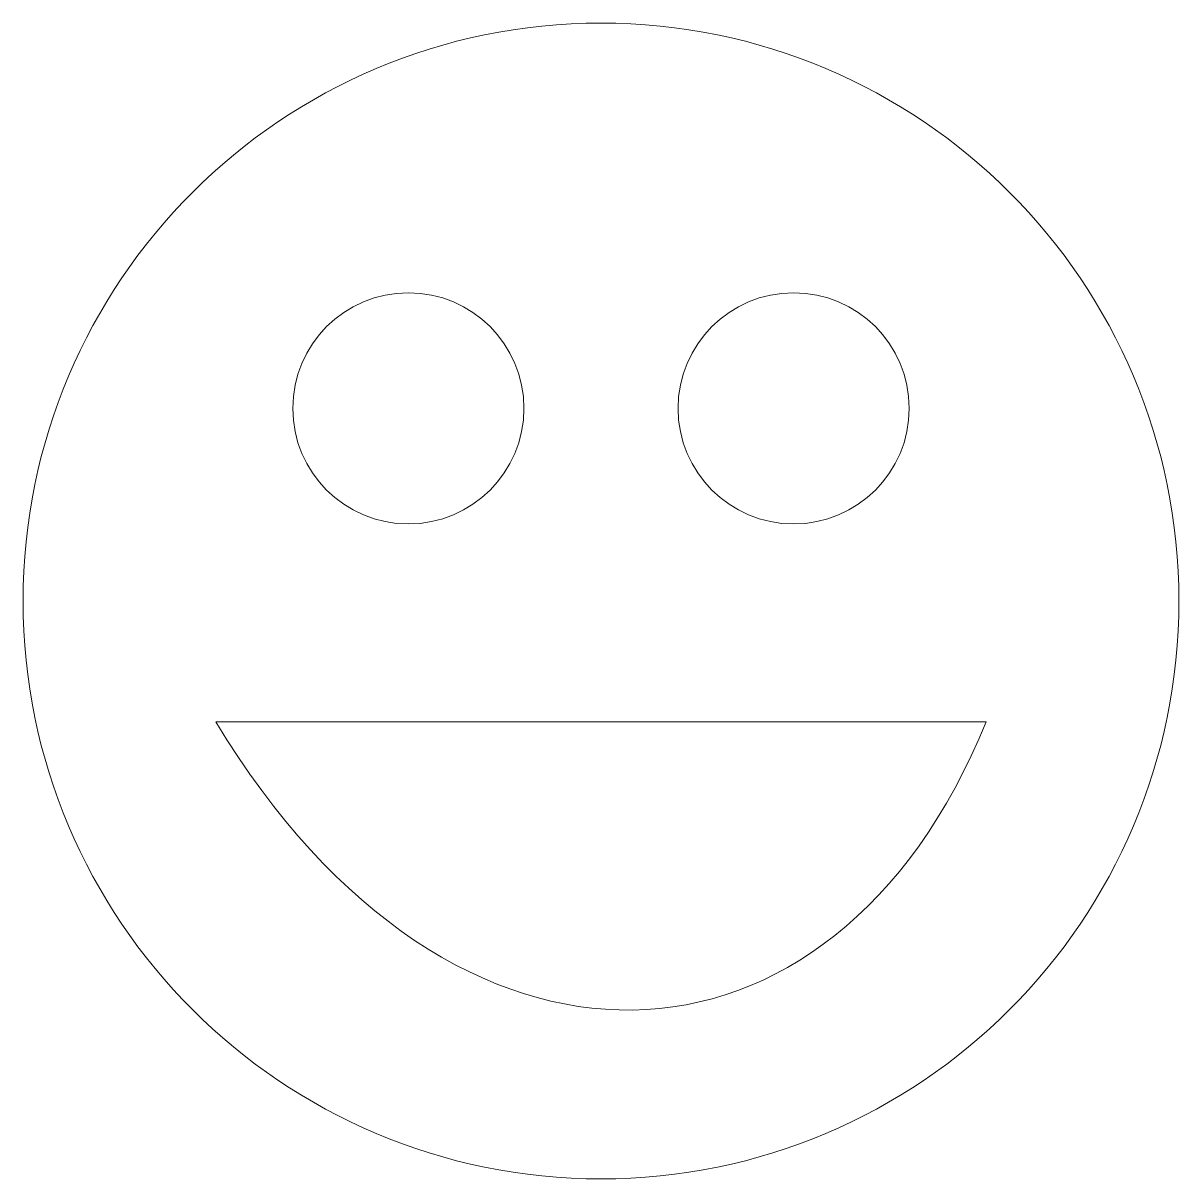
# Model space of a CAD drawing. Header units: millimetres. Extents: x -47.5 to -8.8, y 90.5 to 129.2.
import ezdxf

# ---------------------------------------------------------------- set-up
doc = ezdxf.new("R2010")
doc.units = ezdxf.units.MM
doc.header["$MEASUREMENT"] = 0
doc.layers.add('Camada 1', color=7, linetype='Continuous')

msp = doc.modelspace()

# ---------------------------------------------------------------- linework, layer by layer
at = {"layer": 'Camada 1', "lineweight": 20}
for points, knots in [([(-47.4561, 109.8306), (-47.4561, 99.1505), (-38.7932, 90.4876), (-28.1131, 90.4876), (-28.1131, 90.4876), (-17.433, 90.4876), (-8.7701, 99.1505), (-8.7701, 109.8306), (-8.7701, 109.8306), (-8.7701, 120.5107), (-17.433, 129.1736), (-28.1131, 129.1736), (-28.1131, 129.1736), (-38.7932, 129.1736), (-47.4561, 120.5107), (-47.4561, 109.8306)], [0, 0, 0, 0, 0.2, 0.2, 0.2, 0.2, 0.4, 0.4, 0.4, 0.4, 0.6, 0.6, 0.6, 0.6, 1, 1, 1, 1]), ([(-38.4294, 116.2783), (-38.4294, 118.4143), (-36.6968, 120.1469), (-34.5608, 120.1469), (-34.5608, 120.1469), (-32.4248, 120.1469), (-30.6922, 118.4143), (-30.6922, 116.2783), (-30.6922, 116.2783), (-30.6922, 114.1423), (-32.4248, 112.4097), (-34.5608, 112.4097), (-34.5608, 112.4097), (-36.6968, 112.4097), (-38.4294, 114.1423), (-38.4294, 116.2783)], [0, 0, 0, 0, 0.2, 0.2, 0.2, 0.2, 0.4, 0.4, 0.4, 0.4, 0.6, 0.6, 0.6, 0.6, 1, 1, 1, 1]), ([(-25.5341, 116.2783), (-25.5341, 118.4143), (-23.8015, 120.1469), (-21.6655, 120.1469), (-21.6655, 120.1469), (-19.5295, 120.1469), (-17.7969, 118.4143), (-17.7969, 116.2783), (-17.7969, 116.2783), (-17.7969, 114.1423), (-19.5295, 112.4097), (-21.6655, 112.4097), (-21.6655, 112.4097), (-23.8015, 112.4097), (-25.5341, 114.1423), (-25.5341, 116.2783)], [0, 0, 0, 0, 0.2, 0.2, 0.2, 0.2, 0.4, 0.4, 0.4, 0.4, 0.6, 0.6, 0.6, 0.6, 1, 1, 1, 1]), ([(-15.2178, 105.7911), (-15.2178, 105.7911), (-41.0084, 105.7911), (-41.0084, 105.7911), (-41.0084, 105.7911), (-33.0765, 92.6298), (-20.3273, 93.2143), (-15.2178, 105.7911)], [0, 0, 0, 0, 0.3333333, 0.3333333, 0.3333333, 0.3333333, 1, 1, 1, 1])]:
    msp.add_open_spline(points, degree=3, knots=knots, dxfattribs=at)

doc.saveas('drawing.dxf')
